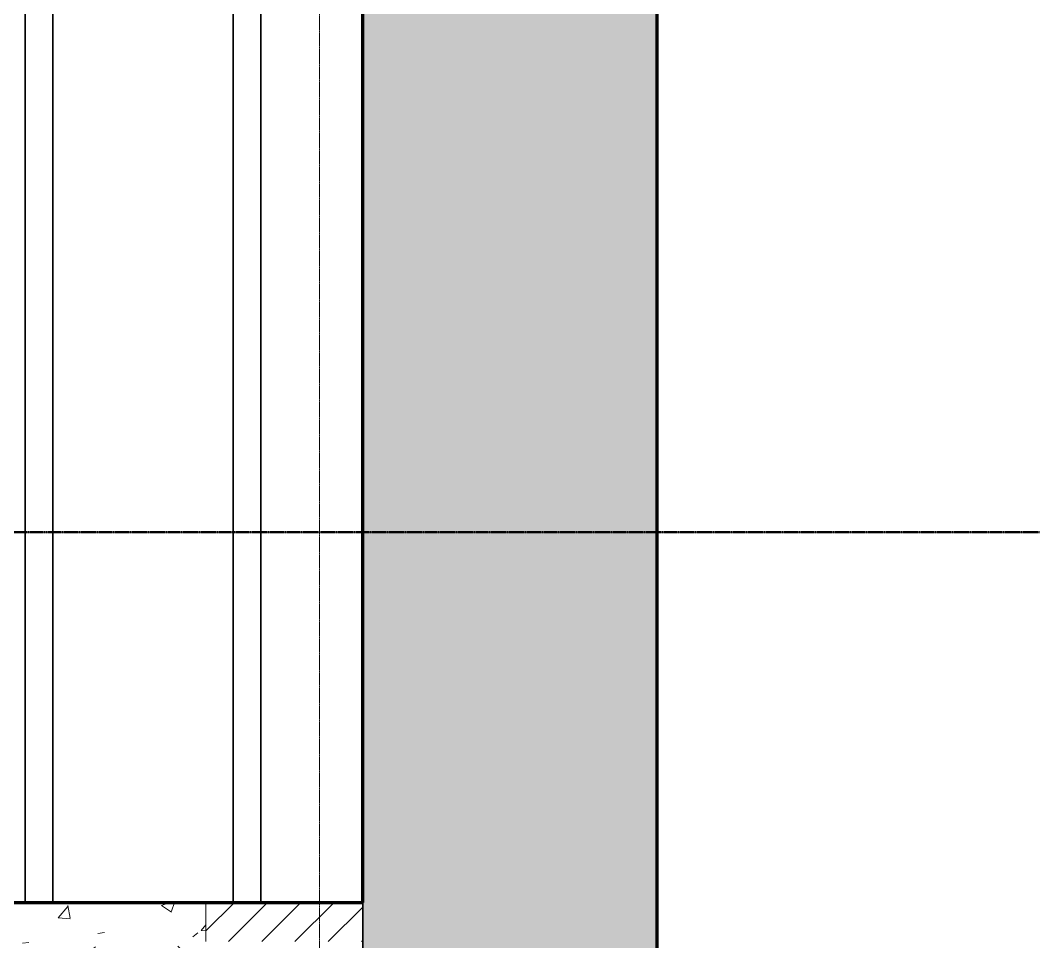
# Model space of a CAD drawing. Header units: millimetres. Extents: x -726048 to -647426, y -20687 to 18995.
# Drawn here: x -655567 to -650372, y -3686 to 1012 of the extents above; entities that cross this region are included whole.
import ezdxf

# ---------------------------------------------------------------- set-up
doc = ezdxf.new("R2010")
doc.units = ezdxf.units.MM
doc.linetypes.add('DPA_Grid _ Level 100', pattern=[10, 5.5, -1.6, 1.3, -1.6])
for name, color, linetype, lineweight in [('A-FLOR-E', 2, 'Continuous', 35), ('A-WALL', 5, 'Continuous', 35), ('A-WALL-PATT', 1, 'Continuous', 35), ('G-ANNO-SECL', 3, 'Continuous', 9), ('S-GRID', 251, 'Continuous', 9), ('WALL-E', 2, 'Continuous', 35)]:
    doc.layers.add(name, color=color, linetype=linetype, lineweight=lineweight)
pattern_1 = [(50, (0, 0), (728.7365, -63.7558), [76.2, -838.2]), (355, (0, 0), (-140.9716, 764.2276), [60.96, -670.56]), (100.451, (60.7, -5.3), (587.77, 700.46675), [64.76, -712.36]), (46.184, (0, 203.2), (1084.3162, -168.171), [114.3, -1257.3]), (96.636, (90.4, 189.2), (949.6099, 989.7098), [97.14, -1068.54]), (351.184, (0, 203.2), (949.6206, 989.7012), [91.44, -1005.84]), (21, (101.6, 152.4), (606.45787, -409.06057), [76.2, -838.2]), (326, (101.6, 152.4), (247.2083, 736.7529), [60.96, -670.56]), (71.451, (152.14, 118.3), (853.66825, 327.6855), [64.76, -712.36]), (37.5, (0, 0), (12.35469, 338.22012), [33.528, -628.904, 33.528, -647.192, -673.1]), (37.5, (0, 0), (12.35469, 338.22012), [-1343.152, 33.528, -639.572]), (7.5, (0, 0), (267.27887, 400.72213), [33.528, -354.584, 33.528, -613.664, -256.54]), (7.5, (0, 0), (267.27887, 400.72213), [-1035.304, 33.528, -223.012]), (327.5, (-226.57, 0), (542.36333, -22.91534), [33.528, -220.472, 33.528, -758.952, -1051.56]), (327.5, (-226.57, 0), (542.36333, -22.91534), [-1046.48, 33.528, -1018.032]), (317.5, (-328.17, 0), (592.51696, 101.7071), [33.528, -296.672, 33.528, -492.76, -746.76]), (317.5, (-328.17, 0), (592.51696, 101.7071), [-856.488, 33.528, -713.232])]

msp = doc.modelspace()

# ---------------------------------------------------------------- hatches: boundary and pattern name
at = {"layer": 'A-WALL-PATT', "lineweight": 9}
h = msp.add_hatch(dxfattribs=at)
h.set_pattern_fill('FP_1', color=256, style=0, pattern_type=2)
h.set_pattern_definition(pattern_1)
h.paths.add_polyline_path([(-653822.4, -20033), (-652322.4, -20033), (-652322.4, 9279), (-653822.4, 9279), (-653822.4, -18533)])
h = msp.add_hatch(dxfattribs=at)
h.set_pattern_fill('FP_1', color=256, style=0, pattern_type=2)
h.set_pattern_definition(pattern_1)
h.paths.add_polyline_path([(-654922.4, -3786), (-654922.4, -3486), (-663757.4, -3486), (-663757.4, -3786), (-655474.4, -3786)])
h = msp.add_hatch(dxfattribs=at)
h.set_pattern_fill('FP_1', color=256, style=0, pattern_type=2)
h.set_pattern_definition(pattern_1)
h.paths.add_polyline_path([(-654922.4, -17213), (-654622.4, -17213), (-654622.4, -3486), (-654922.4, -3486), (-654922.4, -12187.8)])
h = msp.add_hatch(dxfattribs=at)
h.set_pattern_fill('FP_2', color=256, style=0, pattern_type=2)
h.set_pattern_definition([(45, (0, 0), (-84.852814, 84.852814), [])])
h.paths.add_polyline_path([(-653822.4, -3686), (-653822.4, -3486), (-654622.4, -3486), (-654622.4, -3686), (-654381.1, -3686)])

# ---------------------------------------------------------------- linework, layer by layer
at = {"layer": 'A-FLOR-E'}
for p, q in [((-654482.4, 4004.8), (-654482.4, -3486)), ((-654482.4, -3486), (-654482.4, 4004.8)), ((-654342.4, -3486), (-654342.4, 3864.8)), ((-654342.4, 3864.8), (-654342.4, -3486)), ((-653822.4, 3344.8), (-653822.4, -18533)), ((-653822.4, -18533), (-653822.4, 3344.8)), ((-655402.4, -3486), (-655402.4, 3188.3)), ((-655402.4, 3188.3), (-655402.4, -3486))]:
    msp.add_line(p, q, dxfattribs=at)
at = {"layer": 'A-WALL', "color": 7, "lineweight": 70}
for p, q in [((-653822.4, -3486), (-653822.4, 9279)), ((-652322.4, 9279), (-652322.4, -20033)), ((-663757.4, -3486), (-654922.4, -3486)), ((-654922.4, -3486), (-654622.4, -3486)), ((-654622.4, -3486), (-653822.4, -3486))]:
    msp.add_line(p, q, dxfattribs=at)
at = {"layer": 'A-WALL', "lineweight": 9}
for p, q in [((-654622.4, -3686), (-654622.4, -3486)), ((-653822.4, -3486), (-653822.4, -3686))]:
    msp.add_line(p, q, dxfattribs=at)
at = {"layer": 'G-ANNO-SECL', "linetype": 'DPA_Grid _ Level 100', "lineweight": 50}
msp.add_line((-724237.1, -1598.3), (-650372, -1598.3), dxfattribs=at)
at = {"layer": 'S-GRID', "linetype": 'DPA_Grid _ Level 100'}
msp.add_line((-654042.4, -20129.6), (-654042.4, 18020.9), dxfattribs=at)
at = {"layer": 'WALL-E'}
for p, q in [((-654482.4, -3486), (-654482.4, 4004.8)), ((-654482.4, 4004.8), (-654482.4, -3486)), ((-654342.4, -3486), (-654342.4, 3864.8)), ((-654342.4, 3864.8), (-654342.4, -3486)), ((-655402.4, -3486), (-655402.4, 3386.3)), ((-653822.4, 3344.8), (-653822.4, -20033)), ((-653822.4, -18533), (-653822.4, 3344.8)), ((-652322.4, 3344.8), (-652322.4, -20033)), ((-652322.4, -20033), (-652322.4, 3344.8)), ((-655542.4, 3246.3), (-655542.4, -3486)), ((-655542.4, -3486), (-655542.4, 3246.3)), ((-655402.4, 3188.3), (-655402.4, -3486)), ((-653822.4, -3486), (-659327.4, -3486)), ((-659092.4, -3486), (-653822.4, -3486)), ((-653822.4, -3486), (-653822.4, -3686)), ((-653822.4, -3486), (-653822.4, -3686))]:
    msp.add_line(p, q, dxfattribs=at)

doc.saveas('drawing.dxf')
